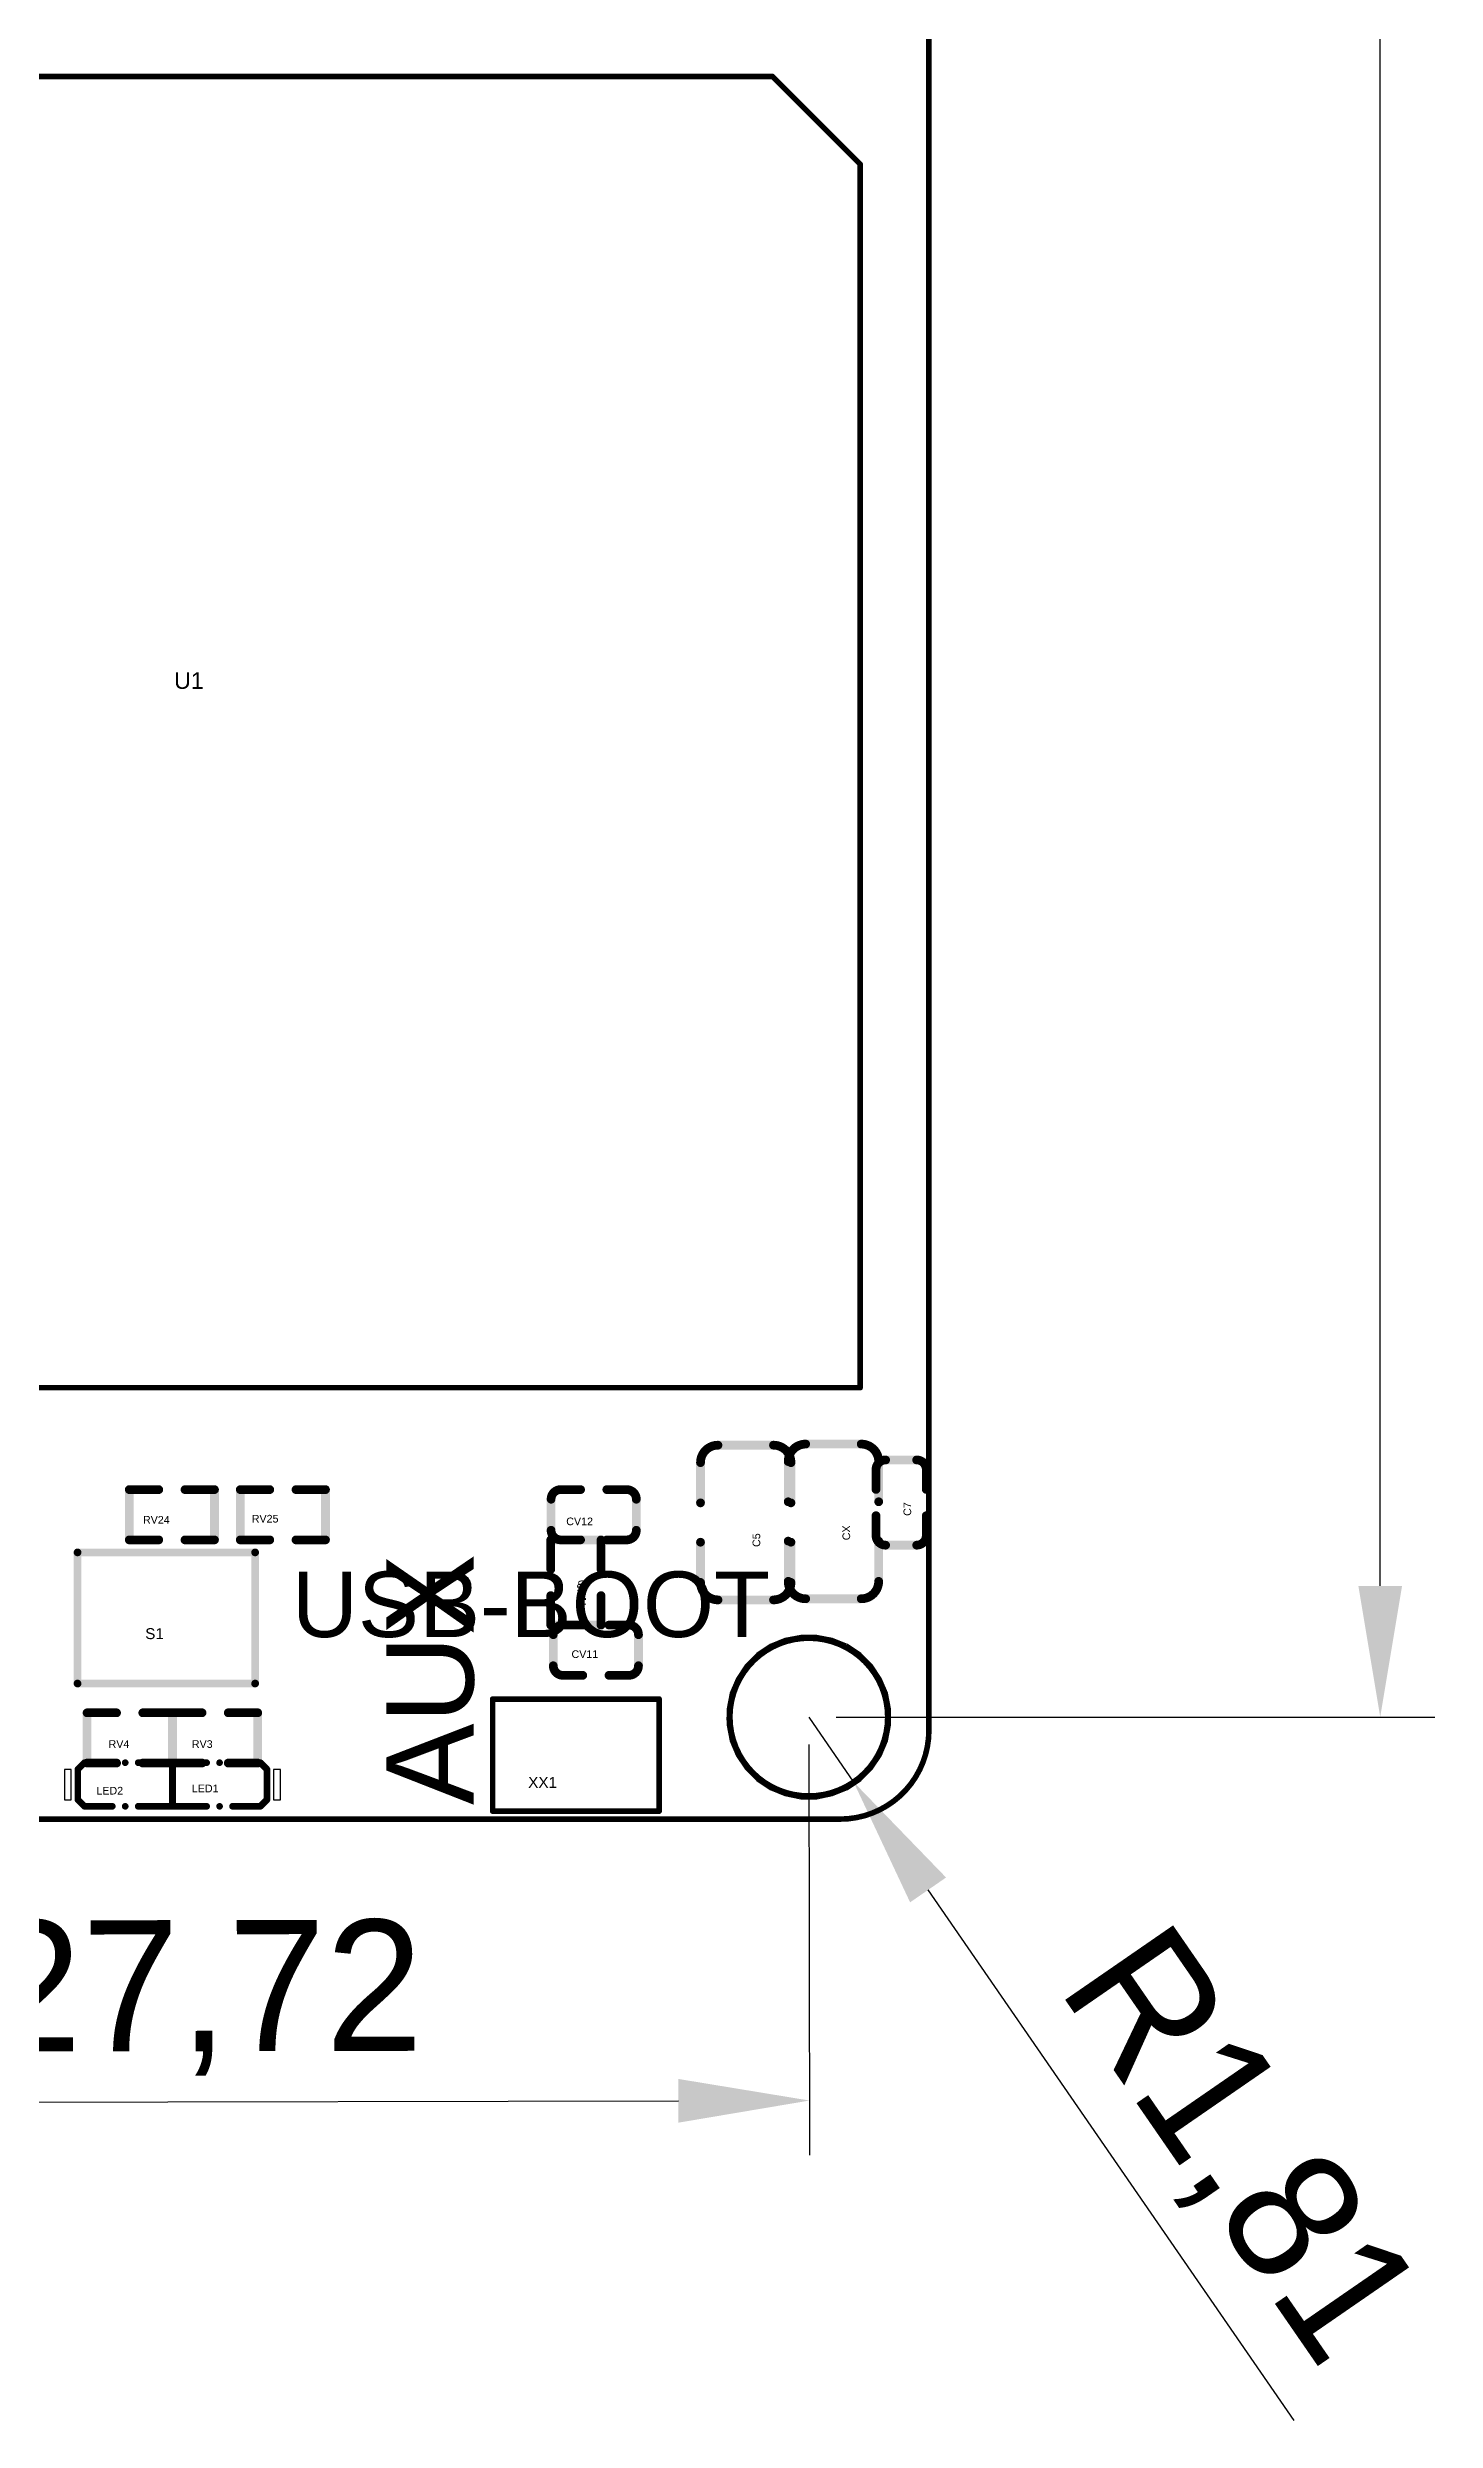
# Model space of a CAD drawing. Header units: millimetres. Extents: x -17 to 54, y -8 to 140.
# Drawn here: x 17.7 to 49.5, y -7.8 to 46.5 of the extents above; entities that cross this region are included whole.
import ezdxf

# ---------------------------------------------------------------- set-up
doc = ezdxf.new("R2010")
doc.units = ezdxf.units.MM
for name, color, linetype in [('KeepOutLayer', 6, 'Continuous'), ('MultiLayer', 9, 'Continuous'), ('TopOverlay', 2, 'Continuous')]:
    doc.layers.add(name, color=color, linetype=linetype)
doc.styles.add('Arial', font='arial.ttf', dxfattribs={"height": 0.2})
doc.dimstyles.new('ISO-25', dxfattribs={"dimtxt": 3, "dimasz": 3, "dimexe": 1.25, "dimexo": 0.625, "dimtad": 1, "dimtxsty": 'Standard', "dimcen": 2.5, "dimclrd": 3, "dimclre": 3, "dimclrt": 3, "dimadec": 0, "dimazin": 0, "dimtfac": 1, "dimtmove": 0, "dimatfit": 3, "dimfxl": 1, "dimarcsym": 0})

# ---------------------------------------------------------------- blocks, each defined once
blk = doc.blocks.new('ANT_JACK_7')
at = {"layer": 'TopOverlay', "const_width": 0.127}
for points in [[(1.803, 3.2), (-0.762, 3.2)], [(-0.762, -0.61), (-0.762, 3.2)], [(1.803, -0.61), (1.803, 3.2)], [(-0.762, -0.61), (1.803, -0.61)]]:
    blk.add_lwpolyline(points, dxfattribs=at)
at = {"layer": 'TopOverlay', "const_width": 0.0635}
for points in [[(-0.794, 3.2, 1), (-0.73, 3.2, 1)], [(-0.794, 3.2, 1), (-0.73, 3.2, 1)], [(1.772, 3.2, 1), (1.835, 3.2, 1)], [(1.772, 3.2, 1), (1.835, 3.2, 1)], [(-0.794, -0.61, 1), (-0.73, -0.61, 1)], [(-0.794, -0.61, 1), (-0.73, -0.61, 1)], [(1.772, -0.61, 1), (1.835, -0.61, 1)], [(1.772, -0.61, 1), (1.835, -0.61, 1)]]:
    blk.add_lwpolyline(points, format="xyb", close=True, dxfattribs=at)
blk = doc.blocks.new('A7608X_172P_MODULE_19')
at = {"layer": 'TopOverlay', "const_width": 0.127}
for points in [[(-15, 12.932), (-12.996, 14.937)], [(15, 14.937), (-12.996, 14.937)], [(15, -15.064), (15, 14.937)], [(-15, -15.064), (-15, 12.932)], [(15, -15.064), (-15, -15.064)]]:
    blk.add_lwpolyline(points, dxfattribs=at)
at = {"layer": 'TopOverlay', "const_width": 0.0635}
for points in [[(-13.028, 14.937, 1), (-12.964, 14.937, 1)], [(-13.028, 14.937, 1), (-12.964, 14.937, 1)], [(14.968, 14.937, 1), (15.032, 14.937, 1)], [(14.968, 14.937, 1), (15.032, 14.937, 1)], [(-15.032, 12.932, 1), (-14.968, 12.932, 1)], [(-15.032, 12.932, 1), (-14.968, 12.932, 1)], [(-15.032, -15.064, 1), (-14.968, -15.064, 1)], [(-15.032, -15.064, 1), (-14.968, -15.064, 1)], [(14.968, -15.064, 1), (15.032, -15.064, 1)], [(14.968, -15.064, 1), (15.032, -15.064, 1)]]:
    blk.add_lwpolyline(points, format="xyb", close=True, dxfattribs=at)
blk = doc.blocks.new('TS_018TS_018_24')
at = {"layer": 'TopOverlay', "const_width": 0.178}
for points in [[(0, 1.5), (4.064, 1.5)], [(0, -1.5), (0, 1.5)], [(4.064, -1.5), (4.064, 1.5)], [(0, -1.5), (4.064, -1.5)]]:
    blk.add_lwpolyline(points, dxfattribs=at)
at = {"layer": 'TopOverlay', "const_width": 0.0889}
for points in [[(-0.044, 1.5, 1), (0.044, 1.5, 1)], [(-0.044, 1.5, 1), (0.044, 1.5, 1)], [(4.02, 1.5, 1), (4.108, 1.5, 1)], [(4.02, 1.5, 1), (4.108, 1.5, 1)], [(-0.044, -1.5, 1), (0.044, -1.5, 1)], [(-0.044, -1.5, 1), (0.044, -1.5, 1)], [(4.02, -1.5, 1), (4.108, -1.5, 1)], [(4.02, -1.5, 1), (4.108, -1.5, 1)]]:
    blk.add_lwpolyline(points, format="xyb", close=True, dxfattribs=at)
blk = doc.blocks.new('LC_0402_R_31')
at = {"layer": 'TopOverlay', "const_width": 0.2}
for points in [[(-0.3, 0.575), (-0.975, 0.575)], [(-0.975, 0.575), (-0.975, -0.575)], [(0.975, 0.575), (0.3, 0.575)], [(0.975, 0.575), (0.975, -0.575)], [(-0.3, -0.575), (-0.975, -0.575)], [(0.975, -0.575), (0.3, -0.575)]]:
    blk.add_lwpolyline(points, dxfattribs=at)
at = {"layer": 'TopOverlay', "const_width": 0.1}
for points in [[(-1.025, 0.575, 1), (-0.925, 0.575, 1)], [(-1.025, 0.575, 1), (-0.925, 0.575, 1)], [(-0.35, 0.575, 1), (-0.25, 0.575, 1)], [(0.25, 0.575, 1), (0.35, 0.575, 1)], [(0.925, 0.575, 1), (1.025, 0.575, 1)], [(0.925, 0.575, 1), (1.025, 0.575, 1)], [(-1.025, -0.575, 1), (-0.925, -0.575, 1)], [(-1.025, -0.575, 1), (-0.925, -0.575, 1)], [(-0.35, -0.575, 1), (-0.25, -0.575, 1)], [(0.25, -0.575, 1), (0.35, -0.575, 1)], [(0.925, -0.575, 1), (1.025, -0.575, 1)], [(0.925, -0.575, 1), (1.025, -0.575, 1)]]:
    blk.add_lwpolyline(points, format="xyb", close=True, dxfattribs=at)
blk = doc.blocks.new('LC_0402_R_36')
at = {"layer": 'TopOverlay', "const_width": 0.2}
for points in [[(-0.3, 0.575), (-0.975, 0.575)], [(-0.975, 0.575), (-0.975, -0.575)], [(0.975, 0.575), (0.3, 0.575)], [(0.975, 0.575), (0.975, -0.575)], [(-0.3, -0.575), (-0.975, -0.575)], [(0.975, -0.575), (0.3, -0.575)]]:
    blk.add_lwpolyline(points, dxfattribs=at)
at = {"layer": 'TopOverlay', "const_width": 0.1}
for points in [[(-1.025, 0.575, 1), (-0.925, 0.575, 1)], [(-1.025, 0.575, 1), (-0.925, 0.575, 1)], [(-0.35, 0.575, 1), (-0.25, 0.575, 1)], [(0.25, 0.575, 1), (0.35, 0.575, 1)], [(0.925, 0.575, 1), (1.025, 0.575, 1)], [(0.925, 0.575, 1), (1.025, 0.575, 1)], [(-1.025, -0.575, 1), (-0.925, -0.575, 1)], [(-1.025, -0.575, 1), (-0.925, -0.575, 1)], [(-0.35, -0.575, 1), (-0.25, -0.575, 1)], [(0.25, -0.575, 1), (0.35, -0.575, 1)], [(0.925, -0.575, 1), (1.025, -0.575, 1)], [(0.925, -0.575, 1), (1.025, -0.575, 1)]]:
    blk.add_lwpolyline(points, format="xyb", close=True, dxfattribs=at)
blk = doc.blocks.new('LC_0402_R_37')
at = {"layer": 'TopOverlay', "const_width": 0.2}
for points in [[(-0.975, 0.575), (-0.3, 0.575)], [(-0.975, -0.575), (-0.975, 0.575)], [(0.3, 0.575), (0.975, 0.575)], [(0.975, -0.575), (0.975, 0.575)], [(-0.975, -0.575), (-0.3, -0.575)], [(0.3, -0.575), (0.975, -0.575)]]:
    blk.add_lwpolyline(points, dxfattribs=at)
at = {"layer": 'TopOverlay', "const_width": 0.1}
for points in [[(-1.025, 0.575, 1), (-0.925, 0.575, 1)], [(-1.025, 0.575, 1), (-0.925, 0.575, 1)], [(-0.35, 0.575, 1), (-0.25, 0.575, 1)], [(0.25, 0.575, 1), (0.35, 0.575, 1)], [(0.925, 0.575, 1), (1.025, 0.575, 1)], [(0.925, 0.575, 1), (1.025, 0.575, 1)], [(-1.025, -0.575, 1), (-0.925, -0.575, 1)], [(-1.025, -0.575, 1), (-0.925, -0.575, 1)], [(-0.35, -0.575, 1), (-0.25, -0.575, 1)], [(0.25, -0.575, 1), (0.35, -0.575, 1)], [(0.925, -0.575, 1), (1.025, -0.575, 1)], [(0.925, -0.575, 1), (1.025, -0.575, 1)]]:
    blk.add_lwpolyline(points, format="xyb", close=True, dxfattribs=at)
blk = doc.blocks.new('LC_0402_R_38')
at = {"layer": 'TopOverlay', "const_width": 0.2}
for points in [[(-0.3, 0.575), (-0.975, 0.575)], [(-0.975, 0.575), (-0.975, -0.575)], [(0.975, 0.575), (0.3, 0.575)], [(0.975, 0.575), (0.975, -0.575)], [(-0.3, -0.575), (-0.975, -0.575)], [(0.975, -0.575), (0.3, -0.575)]]:
    blk.add_lwpolyline(points, dxfattribs=at)
at = {"layer": 'TopOverlay', "const_width": 0.1}
for points in [[(-1.025, 0.575, 1), (-0.925, 0.575, 1)], [(-1.025, 0.575, 1), (-0.925, 0.575, 1)], [(-0.35, 0.575, 1), (-0.25, 0.575, 1)], [(0.25, 0.575, 1), (0.35, 0.575, 1)], [(0.925, 0.575, 1), (1.025, 0.575, 1)], [(0.925, 0.575, 1), (1.025, 0.575, 1)], [(-1.025, -0.575, 1), (-0.925, -0.575, 1)], [(-1.025, -0.575, 1), (-0.925, -0.575, 1)], [(-0.35, -0.575, 1), (-0.25, -0.575, 1)], [(0.25, -0.575, 1), (0.35, -0.575, 1)], [(0.925, -0.575, 1), (1.025, -0.575, 1)], [(0.925, -0.575, 1), (1.025, -0.575, 1)]]:
    blk.add_lwpolyline(points, format="xyb", close=True, dxfattribs=at)
blk = doc.blocks.new('LC_0402_R_46')
at = {"layer": 'TopOverlay', "const_width": 0.2}
for points in [[(-0.975, 0.575), (-0.3, 0.575)], [(-0.975, 0.575), (-0.975, -0.575)], [(0.3, 0.575), (0.975, 0.575)], [(0.975, 0.575), (0.975, -0.575)], [(-0.975, -0.575), (-0.3, -0.575)], [(0.3, -0.575), (0.975, -0.575)]]:
    blk.add_lwpolyline(points, dxfattribs=at)
at = {"layer": 'TopOverlay', "const_width": 0.1}
for points in [[(-1.025, 0.575, 1), (-0.925, 0.575, 1)], [(-1.025, 0.575, 1), (-0.925, 0.575, 1)], [(-0.35, 0.575, 1), (-0.25, 0.575, 1)], [(0.25, 0.575, 1), (0.35, 0.575, 1)], [(0.925, 0.575, 1), (1.025, 0.575, 1)], [(0.925, 0.575, 1), (1.025, 0.575, 1)], [(-1.025, -0.575, 1), (-0.925, -0.575, 1)], [(-1.025, -0.575, 1), (-0.925, -0.575, 1)], [(-0.35, -0.575, 1), (-0.25, -0.575, 1)], [(0.25, -0.575, 1), (0.35, -0.575, 1)], [(0.925, -0.575, 1), (1.025, -0.575, 1)], [(0.925, -0.575, 1), (1.025, -0.575, 1)]]:
    blk.add_lwpolyline(points, format="xyb", close=True, dxfattribs=at)
at = {"layer": 'TopOverlay'}
blk.add_text('RV0', height=0.2, dxfattribs=at).set_placement((-0.533, -0.229))
blk = doc.blocks.new('LED0402_RD_90')
at = {"layer": 'TopOverlay', "const_width": 0.152}
for points in [[(-1.085, 0.346), (-0.933, 0.499)], [(-0.933, 0.499), (-0.296, 0.499)], [(0.296, 0.499), (1.085, 0.499)], [(1.085, -0.499), (1.085, 0.499)], [(-1.085, -0.346), (-1.085, 0.346)], [(-1.085, -0.346), (-0.933, -0.499)], [(-0.933, -0.499), (-0.296, -0.499)], [(0.296, -0.499), (1.085, -0.499)]]:
    blk.add_lwpolyline(points, dxfattribs=at)
at = {"layer": 'TopOverlay'}
for points, const_width in [([(-0.971, 0.499, 1), (-0.895, 0.499, 1)], 0.0762), ([(-0.971, 0.499, 1), (-0.895, 0.499, 1)], 0.0762), ([(-0.334, 0.499, 1), (-0.258, 0.499, 1)], 0.0762), ([(0.038, 0.499, 1), (-0.038, 0.499, 1)], 0.0762), ([(0.258, 0.499, 1), (0.334, 0.499, 1)], 0.0762), ([(1.047, 0.499, 1), (1.123, 0.499, 1)], 0.0762), ([(1.047, 0.499, 1), (1.123, 0.499, 1)], 0.0762), ([(-1.123, 0.346, 1), (-1.047, 0.346, 1)], 0.0762), ([(-1.123, 0.346, 1), (-1.047, 0.346, 1)], 0.0762), ([(-0.057, 0.499, 1), (-0.019, 0.499, 1)], 0.0381), ([(0.019, 0.499, 1), (0.057, 0.499, 1)], 0.0381), ([(-1.123, -0.346, 1), (-1.047, -0.346, 1)], 0.0762), ([(-1.123, -0.346, 1), (-1.047, -0.346, 1)], 0.0762), ([(-0.971, -0.499, 1), (-0.895, -0.499, 1)], 0.0762), ([(-0.971, -0.499, 1), (-0.895, -0.499, 1)], 0.0762), ([(-0.334, -0.499, 1), (-0.258, -0.499, 1)], 0.0762), ([(0.038, -0.499, 1), (-0.038, -0.499, 1)], 0.0762), ([(-0.057, -0.499, 1), (-0.019, -0.499, 1)], 0.0381), ([(0.019, -0.499, 1), (0.057, -0.499, 1)], 0.0381), ([(0.258, -0.499, 1), (0.334, -0.499, 1)], 0.0762), ([(1.047, -0.499, 1), (1.123, -0.499, 1)], 0.0762), ([(1.047, -0.499, 1), (1.123, -0.499, 1)], 0.0762)]:
    blk.add_lwpolyline(points, format="xyb", close=True, dxfattribs=dict(at, const_width=const_width))
blk = doc.blocks.new('LED0402_RD_91')
at = {"layer": 'TopOverlay', "const_width": 0.152}
for points in [[(-0.933, 0.499), (-1.085, 0.346)], [(-0.296, 0.499), (-0.933, 0.499)], [(1.085, 0.499), (0.296, 0.499)], [(1.085, 0.499), (1.085, -0.499)], [(-1.085, 0.346), (-1.085, -0.346)], [(-0.933, -0.499), (-1.085, -0.346)], [(-0.296, -0.499), (-0.933, -0.499)], [(1.085, -0.499), (0.296, -0.499)]]:
    blk.add_lwpolyline(points, dxfattribs=at)
at = {"layer": 'TopOverlay'}
for points, const_width in [([(-0.971, 0.499, 1), (-0.895, 0.499, 1)], 0.0762), ([(-0.971, 0.499, 1), (-0.895, 0.499, 1)], 0.0762), ([(-0.334, 0.499, 1), (-0.258, 0.499, 1)], 0.0762), ([(0.038, 0.499, 1), (-0.038, 0.499, 1)], 0.0762), ([(0.258, 0.499, 1), (0.334, 0.499, 1)], 0.0762), ([(1.047, 0.499, 1), (1.123, 0.499, 1)], 0.0762), ([(1.047, 0.499, 1), (1.123, 0.499, 1)], 0.0762), ([(-1.123, 0.346, 1), (-1.047, 0.346, 1)], 0.0762), ([(-1.123, 0.346, 1), (-1.047, 0.346, 1)], 0.0762), ([(-0.057, 0.499, 1), (-0.019, 0.499, 1)], 0.0381), ([(0.019, 0.499, 1), (0.057, 0.499, 1)], 0.0381), ([(-1.123, -0.346, 1), (-1.047, -0.346, 1)], 0.0762), ([(-1.123, -0.346, 1), (-1.047, -0.346, 1)], 0.0762), ([(-0.971, -0.499, 1), (-0.895, -0.499, 1)], 0.0762), ([(-0.971, -0.499, 1), (-0.895, -0.499, 1)], 0.0762), ([(-0.334, -0.499, 1), (-0.258, -0.499, 1)], 0.0762), ([(0.038, -0.499, 1), (-0.038, -0.499, 1)], 0.0762), ([(-0.057, -0.499, 1), (-0.019, -0.499, 1)], 0.0381), ([(0.019, -0.499, 1), (0.057, -0.499, 1)], 0.0381), ([(0.258, -0.499, 1), (0.334, -0.499, 1)], 0.0762), ([(1.047, -0.499, 1), (1.123, -0.499, 1)], 0.0762), ([(1.047, -0.499, 1), (1.123, -0.499, 1)], 0.0762)]:
    blk.add_lwpolyline(points, format="xyb", close=True, dxfattribs=dict(at, const_width=const_width))
blk = doc.blocks.new('LC_0805_C_114')
at = {"layer": 'TopOverlay', "const_width": 0.2}
for points in [[(-1.77, 0.635, -0.414214), (-1.37, 1.035)], [(1.37, 1.035, -0.414214), (1.77, 0.635)], [(-1.37, -1.035, -0.413192), (-1.77, -0.635)], [(1.77, -0.635, -0.414214), (1.37, -1.035)]]:
    blk.add_lwpolyline(points, format="xyb", dxfattribs=at)
for points in [[(-1.37, 1.035), (-0.45, 1.035)], [(0.45, 1.035), (1.37, 1.035)], [(-1.77, 0.635), (-1.77, -0.635)], [(1.77, 0.635), (1.77, -0.635)], [(-0.45, -1.035), (-1.37, -1.035)], [(0.45, -1.035), (1.37, -1.035)]]:
    blk.add_lwpolyline(points, dxfattribs=at)
at = {"layer": 'TopOverlay', "const_width": 0.1}
for points in [[(-1.42, 1.035, 1), (-1.32, 1.035, 1)], [(-1.42, 1.035, 1), (-1.32, 1.035, 1)], [(-0.5, 1.035, 1), (-0.4, 1.035, 1)], [(0.4, 1.035, 1), (0.5, 1.035, 1)], [(1.32, 1.035, 1), (1.42, 1.035, 1)], [(1.32, 1.035, 1), (1.42, 1.035, 1)], [(-1.82, 0.635, 1), (-1.72, 0.635, 1)], [(-1.82, 0.635, 1), (-1.72, 0.635, 1)], [(1.72, 0.635, 1), (1.82, 0.635, 1)], [(1.72, 0.635, 1), (1.82, 0.635, 1)], [(-1.82, -0.635, 1), (-1.72, -0.635, 1)], [(-1.82, -0.635, 1), (-1.72, -0.635, 1)], [(1.72, -0.635, 1), (1.82, -0.635, 1)], [(1.72, -0.635, 1), (1.82, -0.635, 1)], [(-1.42, -1.035, 1), (-1.32, -1.035, 1)], [(-1.42, -1.035, 1), (-1.32, -1.035, 1)], [(-0.5, -1.035, 1), (-0.4, -1.035, 1)], [(0.4, -1.035, 1), (0.5, -1.035, 1)], [(1.32, -1.035, 1), (1.42, -1.035, 1)], [(1.32, -1.035, 1), (1.42, -1.035, 1)]]:
    blk.add_lwpolyline(points, format="xyb", close=True, dxfattribs=at)
blk = doc.blocks.new('LC_0402_C_123')
at = {"layer": 'TopOverlay', "const_width": 0.2}
for points in [[(-0.975, 0.355, -0.414214), (-0.755, 0.575)], [(0.755, 0.575, -0.414214), (0.975, 0.355)], [(-0.755, -0.575, -0.414214), (-0.975, -0.355)], [(0.975, -0.355, -0.414214), (0.755, -0.575)]]:
    blk.add_lwpolyline(points, format="xyb", dxfattribs=at)
for points in [[(-0.755, 0.575), (-0.3, 0.575)], [(0.3, 0.575), (0.755, 0.575)], [(-0.975, -0.355), (-0.975, 0.355)], [(0.975, -0.355), (0.975, 0.355)], [(-0.755, -0.575), (-0.3, -0.575)], [(0.3, -0.575), (0.755, -0.575)]]:
    blk.add_lwpolyline(points, dxfattribs=at)
at = {"layer": 'TopOverlay', "const_width": 0.1}
for points in [[(-0.805, 0.575, 1), (-0.705, 0.575, 1)], [(-0.805, 0.575, 1), (-0.705, 0.575, 1)], [(-0.35, 0.575, 1), (-0.25, 0.575, 1)], [(0.25, 0.575, 1), (0.35, 0.575, 1)], [(0.705, 0.575, 1), (0.805, 0.575, 1)], [(0.705, 0.575, 1), (0.805, 0.575, 1)], [(-1.025, 0.355, 1), (-0.925, 0.355, 1)], [(-1.025, 0.355, 1), (-0.925, 0.355, 1)], [(0.925, 0.355, 1), (1.025, 0.355, 1)], [(0.925, 0.355, 1), (1.025, 0.355, 1)], [(-1.025, -0.355, 1), (-0.925, -0.355, 1)], [(-1.025, -0.355, 1), (-0.925, -0.355, 1)], [(-0.805, -0.575, 1), (-0.705, -0.575, 1)], [(-0.805, -0.575, 1), (-0.705, -0.575, 1)], [(-0.35, -0.575, 1), (-0.25, -0.575, 1)], [(0.25, -0.575, 1), (0.35, -0.575, 1)], [(0.705, -0.575, 1), (0.805, -0.575, 1)], [(0.705, -0.575, 1), (0.805, -0.575, 1)], [(0.925, -0.355, 1), (1.025, -0.355, 1)], [(0.925, -0.355, 1), (1.025, -0.355, 1)]]:
    blk.add_lwpolyline(points, format="xyb", close=True, dxfattribs=at)
blk = doc.blocks.new('LC_0402_C_124')
at = {"layer": 'TopOverlay', "const_width": 0.2}
for points in [[(-0.975, 0.355, -0.414214), (-0.755, 0.575)], [(0.755, 0.575, -0.414214), (0.975, 0.355)], [(-0.755, -0.575, -0.414214), (-0.975, -0.355)], [(0.975, -0.355, -0.414214), (0.755, -0.575)]]:
    blk.add_lwpolyline(points, format="xyb", dxfattribs=at)
for points in [[(-0.755, 0.575), (-0.3, 0.575)], [(0.3, 0.575), (0.755, 0.575)], [(-0.975, -0.355), (-0.975, 0.355)], [(0.975, -0.355), (0.975, 0.355)], [(-0.755, -0.575), (-0.3, -0.575)], [(0.3, -0.575), (0.755, -0.575)]]:
    blk.add_lwpolyline(points, dxfattribs=at)
at = {"layer": 'TopOverlay', "const_width": 0.1}
for points in [[(-0.805, 0.575, 1), (-0.705, 0.575, 1)], [(-0.805, 0.575, 1), (-0.705, 0.575, 1)], [(-0.35, 0.575, 1), (-0.25, 0.575, 1)], [(0.25, 0.575, 1), (0.35, 0.575, 1)], [(0.705, 0.575, 1), (0.805, 0.575, 1)], [(0.705, 0.575, 1), (0.805, 0.575, 1)], [(-1.025, 0.355, 1), (-0.925, 0.355, 1)], [(-1.025, 0.355, 1), (-0.925, 0.355, 1)], [(0.925, 0.355, 1), (1.025, 0.355, 1)], [(0.925, 0.355, 1), (1.025, 0.355, 1)], [(-1.025, -0.355, 1), (-0.925, -0.355, 1)], [(-1.025, -0.355, 1), (-0.925, -0.355, 1)], [(-0.805, -0.575, 1), (-0.705, -0.575, 1)], [(-0.805, -0.575, 1), (-0.705, -0.575, 1)], [(-0.35, -0.575, 1), (-0.25, -0.575, 1)], [(0.25, -0.575, 1), (0.35, -0.575, 1)], [(0.705, -0.575, 1), (0.805, -0.575, 1)], [(0.705, -0.575, 1), (0.805, -0.575, 1)], [(0.925, -0.355, 1), (1.025, -0.355, 1)], [(0.925, -0.355, 1), (1.025, -0.355, 1)]]:
    blk.add_lwpolyline(points, format="xyb", close=True, dxfattribs=at)
blk = doc.blocks.new('LC_0402_C_132')
at = {"layer": 'TopOverlay', "const_width": 0.2}
for points in [[(-0.975, 0.355, -0.414214), (-0.755, 0.575)], [(0.755, 0.575, -0.414214), (0.975, 0.355)], [(-0.755, -0.575, -0.414214), (-0.975, -0.355)], [(0.975, -0.355, -0.414214), (0.755, -0.575)]]:
    blk.add_lwpolyline(points, format="xyb", dxfattribs=at)
for points in [[(-0.755, 0.575), (-0.3, 0.575)], [(0.3, 0.575), (0.755, 0.575)], [(-0.975, 0.355), (-0.975, -0.355)], [(0.975, 0.355), (0.975, -0.355)], [(-0.755, -0.575), (-0.3, -0.575)], [(0.3, -0.575), (0.755, -0.575)]]:
    blk.add_lwpolyline(points, dxfattribs=at)
at = {"layer": 'TopOverlay', "const_width": 0.1}
for points in [[(-0.805, 0.575, 1), (-0.705, 0.575, 1)], [(-0.805, 0.575, 1), (-0.705, 0.575, 1)], [(-0.35, 0.575, 1), (-0.25, 0.575, 1)], [(0.25, 0.575, 1), (0.35, 0.575, 1)], [(0.705, 0.575, 1), (0.805, 0.575, 1)], [(0.705, 0.575, 1), (0.805, 0.575, 1)], [(-1.025, 0.355, 1), (-0.925, 0.355, 1)], [(-1.025, 0.355, 1), (-0.925, 0.355, 1)], [(0.925, 0.355, 1), (1.025, 0.355, 1)], [(0.925, 0.355, 1), (1.025, 0.355, 1)], [(-1.025, -0.355, 1), (-0.925, -0.355, 1)], [(-1.025, -0.355, 1), (-0.925, -0.355, 1)], [(-0.805, -0.575, 1), (-0.705, -0.575, 1)], [(-0.805, -0.575, 1), (-0.705, -0.575, 1)], [(-0.35, -0.575, 1), (-0.25, -0.575, 1)], [(0.25, -0.575, 1), (0.35, -0.575, 1)], [(0.705, -0.575, 1), (0.805, -0.575, 1)], [(0.705, -0.575, 1), (0.805, -0.575, 1)], [(0.925, -0.355, 1), (1.025, -0.355, 1)], [(0.925, -0.355, 1), (1.025, -0.355, 1)]]:
    blk.add_lwpolyline(points, format="xyb", close=True, dxfattribs=at)
blk = doc.blocks.new('LC_0805_C_148')
at = {"layer": 'TopOverlay', "const_width": 0.2}
for points in [[(-1.77, 0.635, -0.414214), (-1.37, 1.035)], [(1.37, 1.035, -0.414214), (1.77, 0.635)], [(-1.37, -1.035, -0.413192), (-1.77, -0.635)], [(1.77, -0.635, -0.414214), (1.37, -1.035)]]:
    blk.add_lwpolyline(points, format="xyb", dxfattribs=at)
for points in [[(-1.37, 1.035), (-0.45, 1.035)], [(0.45, 1.035), (1.37, 1.035)], [(-1.77, 0.635), (-1.77, -0.635)], [(1.77, 0.635), (1.77, -0.635)], [(-0.45, -1.035), (-1.37, -1.035)], [(0.45, -1.035), (1.37, -1.035)]]:
    blk.add_lwpolyline(points, dxfattribs=at)
at = {"layer": 'TopOverlay', "const_width": 0.1}
for points in [[(-1.42, 1.035, 1), (-1.32, 1.035, 1)], [(-1.42, 1.035, 1), (-1.32, 1.035, 1)], [(-0.5, 1.035, 1), (-0.4, 1.035, 1)], [(0.4, 1.035, 1), (0.5, 1.035, 1)], [(1.32, 1.035, 1), (1.42, 1.035, 1)], [(1.32, 1.035, 1), (1.42, 1.035, 1)], [(-1.82, 0.635, 1), (-1.72, 0.635, 1)], [(-1.82, 0.635, 1), (-1.72, 0.635, 1)], [(1.72, 0.635, 1), (1.82, 0.635, 1)], [(1.72, 0.635, 1), (1.82, 0.635, 1)], [(-1.82, -0.635, 1), (-1.72, -0.635, 1)], [(-1.82, -0.635, 1), (-1.72, -0.635, 1)], [(1.72, -0.635, 1), (1.82, -0.635, 1)], [(1.72, -0.635, 1), (1.82, -0.635, 1)], [(-1.42, -1.035, 1), (-1.32, -1.035, 1)], [(-1.42, -1.035, 1), (-1.32, -1.035, 1)], [(-0.5, -1.035, 1), (-0.4, -1.035, 1)], [(0.4, -1.035, 1), (0.5, -1.035, 1)], [(1.32, -1.035, 1), (1.42, -1.035, 1)], [(1.32, -1.035, 1), (1.42, -1.035, 1)]]:
    blk.add_lwpolyline(points, format="xyb", close=True, dxfattribs=at)
blk = doc.blocks.new('*D189')
at = {"color": 3, "lineweight": -2}
for p, q in [((35.14, 8.25), (36.165, 6.764)), ((46.246, -7.846), (37.869, 4.295))]:
    blk.add_line(p, q, dxfattribs=at)
at = {"color": 3}
blk.add_solid([(38.281, 4.579), (37.458, 4.011), (36.165, 6.764)], dxfattribs=at)
at = {"layer": 'Defpoints', "color": 0}
for p in [(35.14, 8.25), (36.165, 6.764)]:
    blk.add_point(p, dxfattribs=at)
at = {"color": 3, "insert": (44.864, -1.661), "char_height": 3, "attachment_point": 5, "rotation": 304.6061}
blk.add_mtext('R1,81', dxfattribs=at)
blk = doc.blocks.new('*D193')
at = {"color": 3, "lineweight": -2}
for p, q in [((35.141, 7.625), (35.158, -1.774)), ((7.421, 7.575), (7.438, -1.824)), ((10.436, -0.569), (32.156, -0.53))]:
    blk.add_line(p, q, dxfattribs=at)
at = {"color": 3}
for points in [[(10.435, -0.069), (10.437, -1.069), (7.436, -0.574)], [(32.155, -0.03), (32.157, -1.03), (35.156, -0.524)]]:
    blk.add_solid(points, dxfattribs=at)
at = {"layer": 'Defpoints', "color": 0}
for p in [(7.42, 8.2), (35.14, 8.25), (35.156, -0.524)]:
    blk.add_point(p, dxfattribs=at)
at = {"color": 3, "insert": (21.292, 1.826), "char_height": 3, "attachment_point": 5, "rotation": 0.1033}
blk.add_mtext('27,72', dxfattribs=at)
blk = doc.blocks.new('*D194')
at = {"color": 3, "lineweight": -2}
for p, q in [((35.765, 113.79), (49.465, 113.79)), ((48.215, 11.25), (48.215, 110.79)), ((35.765, 8.25), (49.465, 8.25))]:
    blk.add_line(p, q, dxfattribs=at)
at = {"color": 3}
for points in [[(47.715, 110.79), (48.715, 110.79), (48.215, 113.79)], [(47.715, 11.25), (48.715, 11.25), (48.215, 8.25)]]:
    blk.add_solid(points, dxfattribs=at)
at = {"layer": 'Defpoints', "color": 0}
for p in [(35.14, 113.79), (48.215, 113.79), (35.14, 8.25)]:
    blk.add_point(p, dxfattribs=at)
at = {"color": 3, "insert": (45.84, 61.02), "char_height": 3, "attachment_point": 5, "rotation": 90}
blk.add_mtext('105,54', dxfattribs=at)

msp = doc.modelspace()

# ---------------------------------------------------------------- linework, layer by layer
at = {"layer": 'KeepOutLayer', "const_width": 0.127}
for points in [[(37.888, 7.947), (37.888, 114.437)], [(6.85, 5.915), (35.856, 5.915)]]:
    msp.add_lwpolyline(points, dxfattribs=at)
for points in [[(33.34, 8.11, -1.039463), (36.945, 8.25)], [(36.945, 8.25, -1), (33.335, 8.25)], [(37.888, 7.947, -0.414214), (35.856, 5.915)]]:
    msp.add_lwpolyline(points, format="xyb", dxfattribs=at)
at = {"layer": 'KeepOutLayer', "const_width": 0.0635}
for points in [[(33.303, 8.25, 1), (33.366, 8.25, 1)], [(33.308, 8.11, 1), (33.372, 8.11, 1)], [(36.914, 8.25, 1), (36.977, 8.25, 1)], [(36.914, 8.25, 1), (36.977, 8.25, 1)], [(37.857, 7.947, 1), (37.92, 7.947, 1)], [(37.857, 7.947, 1), (37.92, 7.947, 1)], [(35.825, 5.915, 1), (35.888, 5.915, 1)], [(35.825, 5.915, 1), (35.888, 5.915, 1)]]:
    msp.add_lwpolyline(points, format="xyb", close=True, dxfattribs=at)
at = {"layer": 'MultiLayer'}
for p, q in [((34.255, 9.907), (33.949, 9.702)), ((34.595, 10.048), (34.255, 9.907)), ((34.956, 10.119), (34.595, 10.048)), ((35.324, 10.119), (34.956, 10.119)), ((35.685, 10.048), (35.324, 10.119)), ((36.025, 9.907), (35.685, 10.048)), ((36.331, 9.702), (36.025, 9.907)), ((33.688, 9.442), (33.484, 9.136)), ((33.949, 9.702), (33.688, 9.442)), ((36.592, 9.442), (36.331, 9.702)), ((36.796, 9.136), (36.592, 9.442)), ((33.343, 8.796), (33.271, 8.435)), ((33.484, 9.136), (33.343, 8.796)), ((36.937, 8.796), (36.796, 9.136)), ((37.009, 8.435), (36.937, 8.796)), ((33.271, 8.435), (33.271, 8.251)), ((33.271, 8.251), (33.271, 8.232)), ((33.276, 8.105), (33.271, 8.25)), ((33.271, 8.25), (33.271, 8.066)), ((33.271, 8.232), (33.271, 8.196)), ((33.271, 8.196), (33.273, 8.16)), ((33.273, 8.16), (33.275, 8.124)), ((37.009, 8.251), (37.009, 8.435)), ((37.009, 8.25), (37.009, 8.251)), ((37.009, 8.066), (37.009, 8.25)), ((37.009, 8.25), (37.009, 8.25)), ((33.271, 8.066), (33.343, 7.705)), ((33.275, 8.124), (33.276, 8.105)), ((33.343, 7.705), (33.483, 7.365)), ((36.797, 7.365), (36.937, 7.705)), ((36.937, 7.705), (37.009, 8.066)), ((33.483, 7.365), (33.688, 7.058)), ((36.592, 7.058), (36.797, 7.365)), ((33.688, 7.058), (33.948, 6.798)), ((33.948, 6.798), (34.255, 6.593)), ((34.255, 6.593), (34.595, 6.453)), ((35.685, 6.453), (36.025, 6.593)), ((36.025, 6.593), (36.332, 6.798)), ((36.332, 6.798), (36.592, 7.058)), ((34.595, 6.453), (34.956, 6.381)), ((34.956, 6.381), (35.324, 6.381)), ((35.324, 6.381), (35.685, 6.453))]:
    msp.add_line(p, q, dxfattribs=at)
at = {"layer": 'TopOverlay'}
for p, q in [((18.261, 7.053), (18.109, 7.053)), ((18.109, 7.053), (18.109, 6.36)), ((18.261, 6.36), (18.261, 7.053)), ((22.895, 7.053), (22.895, 7.053)), ((22.895, 7.053), (22.895, 6.36)), ((23.048, 7.053), (22.895, 7.053)), ((23.048, 6.36), (23.048, 7.053)), ((18.109, 6.36), (18.261, 6.36)), ((18.261, 6.36), (18.261, 6.36)), ((22.895, 6.36), (23.048, 6.36))]:
    msp.add_line(p, q, dxfattribs=at)

# ---------------------------------------------------------------- block references
for name, p, rotation in [('A7608X_172P_MODULE_19', (21.378, 30.786), 270), ('LC_0805_C_148', (33.697, 12.701), 90), ('LC_0805_C_114', (35.704, 12.726), 90), ('LC_0402_C_132', (37.253, 13.158), 90), ('LC_0402_R_38', (20.566, 12.879), 180), ('LC_0402_R_46', (29.811, 11.329), 90), ('ANT_JACK_7', (28.516, 7.9), 270), ('LC_0402_R_31', (19.6, 7.773), 180), ('LC_0402_R_36', (21.556, 7.773), 180), ('LED0402_RD_91', (21.658, 6.707), 180)]:
    msp.add_blockref(name, p, dxfattribs=dict(rotation=rotation))
for name, p in [('LC_0402_R_37', (23.106, 12.879)), ('LC_0402_C_123', (30.218, 12.879)), ('TS_018TS_018_24', (18.407, 10.517)), ('LC_0402_C_124', (30.268, 9.78)), ('LED0402_RD_90', (19.499, 6.707))]:
    msp.add_blockref(name, p)

# ---------------------------------------------------------------- texts
at = {"layer": 'TopOverlay', "style": 'Arial'}
for s, height, p in [('U1', 0.381, (20.616, 31.776)), ('RV24', 0.175, (19.905, 12.676)), ('RV25', 0.175, (22.394, 12.701)), ('CV12', 0.175, (29.59, 12.64)), ('USB-BOOT', 1.5, (23.31, 10.08)), ('S1', 0.25, (19.956, 10.034)), ('CV11', 0.175, (29.71, 9.602)), ('RV4', 0.175, (19.118, 7.545)), ('RV3', 0.175, (21.023, 7.545)), ('LED2', 0.175, (18.838, 6.478)), ('LED1', 0.175, (21.023, 6.529)), ('XX1', 0.25, (28.719, 6.63))]:
    msp.add_text(s, height=height, dxfattribs=at).set_placement(p)
for s, height, p in [('C7', 0.175, (37.482, 12.853)), ('CX', 0.175, (36.085, 12.295)), ('C5', 0.175, (34.028, 12.142)), ('AUX', 2, (27.47, 6.24)), ('RV0', 0.175, (30.04, 10.91))]:
    msp.add_text(s, height=height, rotation=90, dxfattribs=at).set_placement(p)

# ---------------------------------------------------------------- dimensions: what is measured, and where the dimension line sits
for p1, p2, distance, picture, middle in [((35.14, 8.25), (35.14, 113.79), -13.075, '*D194', (45.84, 61.02)), ((7.42, 8.2), (35.14, 8.25), -8.774, '*D193', (21.292, 1.826))]:
    dim = msp.add_aligned_dim(p1=p1, p2=p2, distance=distance, dimstyle='ISO-25')
    dim.commit()
    dim.dimension.update_dxf_attribs({"geometry": picture, "text_midpoint": middle})
dim = msp.add_radius_dim(center=(35.14, 8.25), mpoint=(36.165, 6.764), dimstyle='ISO-25')
dim.commit()
dim.dimension.update_dxf_attribs({"geometry": '*D189', "text_midpoint": (44.864, -1.661)})

doc.saveas('drawing.dxf')
